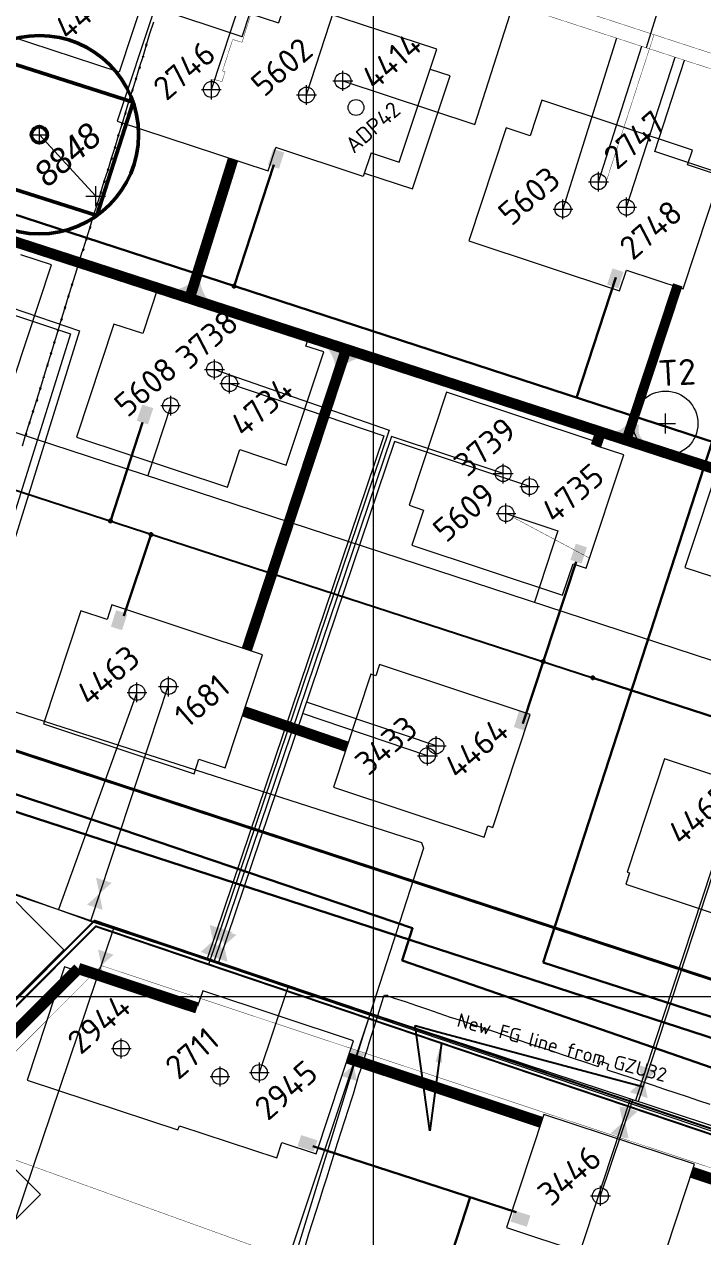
# Model space of a CAD drawing. Header units: millimetres. Extents: x 519 to 9564855, y -810 to 5021775.
# Drawn here: x 9539819 to 9540161, y 4996879 to 4997490 of the extents above; entities that cross this region are included whole.
import ezdxf

# ---------------------------------------------------------------- set-up
doc = ezdxf.new("R2010")
doc.units = ezdxf.units.MM
doc.header["$LTSCALE"] = 2
doc.header["$MEASUREMENT"] = 0
doc.header["$PDMODE"] = 2
doc.header["$PDSIZE"] = 5
doc.linetypes.add('1', pattern=[0])
doc.linetypes.add('ACAD_ISO02W100', pattern=[15, 12, -3])
for name, color, linetype, lineweight in [('200 скв. на 2010 год', 61, 'Continuous', 0), ('PPLINE_GAS', 4, 'GAS_LINE', 30), ('SteamInjInfrastructure', 25, 'Continuous', 100), ('WELLS(drilled after 2000y)', 6, 'Continuous', 40), ('Скв на 2025 допы от ХеКай', 204, 'Continuous', 0), ('Скважины на 2026', 222, 'Continuous', 50), ('Электро', 1, 'Continuous', 30), ('Электроснаб', 1, 'Continuous', 18), ('Электроснабжене', 1, 'Continuous', 18)]:
    doc.layers.add(name, color=color, linetype=linetype, lineweight=lineweight)
for name, color, linetype in [('Existing roads', 41, 'Continuous'), ('FIBERGLASS', 212, 'Continuous'), ('Gaz', 4, 'Continuous'), ('GRID_PULKOVO', 7, 'Continuous'), ('new 100 wells', 131, 'Continuous'), ('OilColl&Flowlines', 3, 'Continuous'), ('Stage 12 wells.Text&Frame', 52, 'Continuous'), ('vodovod', 5, 'Continuous'), ('Wels of 13phase', 200, 'Continuous'), ('Скважины 2017г', 221, 'Continuous'), ('Скважины на 2013 год.', 21, '1'), ('Скважины на 2016 год.', 40, 'Continuous'), ('Скважины на 2020 год', 140, 'Continuous'), ('Скважины на 2021 год', 7, 'Continuous')]:
    doc.layers.add(name, color=color, linetype=linetype)
doc.styles.add('92051501$0$STANDARD', font='simplex.shx')
doc.styles.add('Elect', font='isocpeur.ttf')
doc.styles.add('GeoApp', font='', dxfattribs={"height": 1})
doc.styles.add('Line_GUGK', font='')
doc.styles.get("Standard").update_dxf_attribs({"font": 'isocpeur.ttf', "width": 0.5})
doc.styles.get('GeoApp').set_extended_font_data('D431', italic=True)
doc.styles.get('Line_GUGK').set_extended_font_data('Bm431', italic=True)
doc.linetypes.add('CAB', pattern='A,0.7,-0.43403,["K",Standard,S=0.9,R=0,X=-0.4,Y=-0.3],-0.8', length=1.93403)
doc.linetypes.add('g5_121_g', pattern='A,4,-0.4,["Г",GeoApp,S=1,R=0,X=0,Y=-0.5],-1.2,12', length=17.6)
doc.linetypes.add('GAS_LINE', pattern='A,0.5,-0.2,["G",92051501$0$STANDARD,S=0.1,R=0,X=-0.1,Y=-0.05],-0.05', length=0.75)
doc.linetypes.add('WTR_LINE', pattern='A,0.5,-0.2,["W",92051501$0$STANDARD,S=0.1,R=0,X=-0.1,Y=-0.05],-0.05', length=0.75)
doc.dimstyles.new('ISO-25', dxfattribs={"dimtxt": 15, "dimasz": 10, "dimexe": 5, "dimexo": 5, "dimgap": 5, "dimtad": 1, "dimtxsty": 'Standard', "dimblk": 'OBLIQUE', "dimcen": 50, "dimadec": 0, "dimazin": 0, "dimtfac": 1, "dimtmove": 0, "dimatfit": 3, "dimfxl": 0, "dimarcsym": 0})

# ---------------------------------------------------------------- blocks, each defined once
blk = doc.blocks.new('_Oblique')
at = {"color": 0, "linetype": 'ByBlock', "lineweight": -2}
blk.add_line((-0.5, -0.5), (0.5, 0.5), dxfattribs=at)

msp = doc.modelspace()

# ---------------------------------------------------------------- hatches: boundary and pattern name
at = {"layer": 'Existing roads', "lineweight": 0}
h = msp.add_hatch(color=256, dxfattribs=at)
h.paths.add_polyline_path([(9539906.03868, 4997360.71136), (9539907.62592, 4997360.1146, 0.155118741), (9539912.15857, 4997350.57759), (9539903.60298, 4997353.33073)])
h.paths.add_polyline_path([(9539904.51298, 4997361.28499), (9539906.03868, 4997360.71136), (9539903.60298, 4997353.33073), (9539894.80704, 4997356.16121, 0.161550784)])
h = msp.add_hatch(color=256, dxfattribs=at)
h.paths.add_polyline_path([(9539977.19853, 4997317.20801), (9539975.61129, 4997317.80478, 0.155118741), (9539971.07863, 4997327.34179), (9539979.63423, 4997324.58864)])
h.paths.add_polyline_path([(9539978.72423, 4997316.63439), (9539977.19853, 4997317.20801), (9539979.63423, 4997324.58864), (9539988.43017, 4997321.75816, 0.161550784)])
msp.add_hatch(color=256, dxfattribs=at).paths.add_polyline_path([(9540133.65619, 4997278.73182, -0.406846034), (9540128.83469, 4997288.02786), (9540123.13389, 4997289.91415, -0.406846034), (9540113.71923, 4997285.3286)])
at = {"layer": 'Электро'}
for points in [[(9539941.67998, 4997419.00012), (9539947.29221, 4997417.14314), (9539949.99944, 4997425.325), (9539944.38721, 4997427.18198)], [(9540112.66613, 4997358.74728), (9540118.27836, 4997356.8903), (9540120.98559, 4997365.07216), (9540115.37336, 4997366.92914)], [(9539875.63531, 4997290.15452), (9539881.24754, 4997288.29754), (9539883.95477, 4997296.4794), (9539878.34254, 4997298.33638)], [(9540094.19239, 4997220.06284), (9540099.80463, 4997218.20585), (9540102.51186, 4997226.38771), (9540096.89962, 4997228.2447)], [(9539862.54714, 4997186.48185), (9539868.15937, 4997184.62486), (9539870.8666, 4997192.80672), (9539865.25437, 4997194.6637)], [(9540065.63775, 4997135.86022), (9540071.24998, 4997134.00324), (9540073.95721, 4997142.1851), (9540068.34498, 4997144.04208)], [(9539958.45444, 4996930.23404), (9539956.65868, 4996924.60192), (9539964.86953, 4996921.98394), (9539966.6653, 4996927.61607)], [(9540065.78846, 4996892.29989), (9540063.9927, 4996886.66776), (9540072.20355, 4996884.04979), (9540073.99932, 4996889.68191)]]:
    msp.add_hatch(color=256, dxfattribs=at).paths.add_polyline_path(points)
at = {"layer": 'Электроснаб', "lineweight": 0}
for points in [[(9539941.67998, 4997419.00012), (9539947.29221, 4997417.14314), (9539949.99944, 4997425.325), (9539944.38721, 4997427.18198)], [(9540112.66613, 4997358.74728), (9540118.27836, 4997356.8903), (9540120.98559, 4997365.07216), (9540115.37336, 4997366.92914)], [(9539875.63531, 4997290.15452), (9539881.24754, 4997288.29754), (9539883.95477, 4997296.4794), (9539878.34254, 4997298.33638)], [(9540094.19239, 4997220.06284), (9540099.80463, 4997218.20585), (9540102.51186, 4997226.38771), (9540096.89962, 4997228.2447)], [(9539862.54714, 4997186.48185), (9539868.15937, 4997184.62486), (9539870.8666, 4997192.80672), (9539865.25437, 4997194.6637)], [(9540065.63775, 4997135.86022), (9540071.24998, 4997134.00324), (9540073.95721, 4997142.1851), (9540068.34498, 4997144.04208)], [(9539958.45444, 4996930.23404), (9539956.65868, 4996924.60192), (9539964.86953, 4996921.98394), (9539966.6653, 4996927.61607)], [(9540065.78846, 4996892.29989), (9540063.9927, 4996886.66776), (9540072.20355, 4996884.04979), (9540073.99932, 4996889.68191)]]:
    msp.add_hatch(color=1, dxfattribs=at).paths.add_polyline_path(points)
at = {"layer": 'Электроснабжене', "lineweight": 0}
for points in [[(9539941.67998, 4997419.00012), (9539947.29221, 4997417.14314), (9539949.99944, 4997425.325), (9539944.38721, 4997427.18198)], [(9540112.66613, 4997358.74728), (9540118.27836, 4997356.8903), (9540120.98559, 4997365.07216), (9540115.37336, 4997366.92914)], [(9539875.63531, 4997290.15452), (9539881.24754, 4997288.29754), (9539883.95477, 4997296.4794), (9539878.34254, 4997298.33638)], [(9540094.19239, 4997220.06284), (9540099.80463, 4997218.20585), (9540102.51186, 4997226.38771), (9540096.89962, 4997228.2447)], [(9539862.54714, 4997186.48185), (9539868.15937, 4997184.62486), (9539870.8666, 4997192.80672), (9539865.25437, 4997194.6637)], [(9540065.63775, 4997135.86022), (9540071.24998, 4997134.00324), (9540073.95721, 4997142.1851), (9540068.34498, 4997144.04208)], [(9539958.45444, 4996930.23404), (9539956.65868, 4996924.60192), (9539964.86953, 4996921.98394), (9539966.6653, 4996927.61607)], [(9540065.78846, 4996892.29989), (9540063.9927, 4996886.66776), (9540072.20355, 4996884.04979), (9540073.99932, 4996889.68191)]]:
    msp.add_hatch(color=1, dxfattribs=at).paths.add_polyline_path(points)

# ---------------------------------------------------------------- linework, layer by layer
at = {"lineweight": 0}
for p, q in [((9539878.691, 4997473.9105, -0.782), (9539878.925, 4997473.3875, -0.782)), ((9539828.622, 4997312.3615, -0.782), (9539828.856, 4997311.8385, -0.782)), ((9540001.511, 4997000.8645, -0.445), (9540001.745, 4997000.3415, -0.445))]:
    msp.add_line(p, q, dxfattribs=at)
for points, elevation in [([(9539880.86397, 4997479.83347), (9539880.36052, 4997480.02061), (9539880.06647, 4997479.1602), (9539880.56573, 4997478.97741), (9539880.86397, 4997479.83347)], -0.781), ([(9539877.42797, 4997468.53847), (9539876.92452, 4997468.72561), (9539876.63047, 4997467.8652), (9539877.12973, 4997467.68241), (9539877.42797, 4997468.53847)], -0.979), ([(9539878.691, 4997473.9105), (9539879.003, 4997473.7855), (9539878.925, 4997473.3875), (9539878.511, 4997473.5265), (9539878.691, 4997473.9105)], -0.782), ([(9539875.64097, 4997462.77247), (9539875.13752, 4997462.95961), (9539874.84347, 4997462.0992), (9539875.34273, 4997461.91641), (9539875.64097, 4997462.77247)], -0.979), ([(9539873.86097, 4997457.01147), (9539873.35752, 4997457.19861), (9539873.06347, 4997456.3382), (9539873.56273, 4997456.15541), (9539873.86097, 4997457.01147)], -0.979), ([(9539872.07397, 4997451.30147), (9539871.57052, 4997451.48861), (9539871.27647, 4997450.6282), (9539871.77573, 4997450.44541), (9539872.07397, 4997451.30147)], -0.979), ([(9539870.33697, 4997445.55147), (9539869.83352, 4997445.73861), (9539869.53947, 4997444.8782), (9539870.03873, 4997444.69541), (9539870.33697, 4997445.55147)], -0.979), ([(9539868.60897, 4997439.96047), (9539868.10552, 4997440.14761), (9539867.81147, 4997439.2872), (9539868.31073, 4997439.10441), (9539868.60897, 4997439.96047)], -0.979), ([(9539866.71597, 4997434.17847), (9539866.21252, 4997434.36561), (9539865.91847, 4997433.5052), (9539866.41773, 4997433.32241), (9539866.71597, 4997434.17847)], -0.979), ([(9539865.07297, 4997428.23347), (9539864.56952, 4997428.42061), (9539864.27547, 4997427.5602), (9539864.77473, 4997427.37741), (9539865.07297, 4997428.23347)], -0.979), ([(9539863.33397, 4997422.68247), (9539862.83052, 4997422.86961), (9539862.53647, 4997422.0092), (9539863.03573, 4997421.82641), (9539863.33397, 4997422.68247)], -0.979), ([(9539861.50697, 4997416.92447), (9539861.00352, 4997417.11161), (9539860.70947, 4997416.2512), (9539861.20873, 4997416.06841), (9539861.50697, 4997416.92447)], -0.979), ([(9539859.60197, 4997411.11447), (9539859.09852, 4997411.30161), (9539858.80447, 4997410.4412), (9539859.30373, 4997410.25841), (9539859.60197, 4997411.11447)], -0.979), ([(9539857.89497, 4997405.45447), (9539857.39152, 4997405.64161), (9539857.09747, 4997404.7812), (9539857.59673, 4997404.59841), (9539857.89497, 4997405.45447)], -0.979), ([(9539856.16497, 4997399.72247), (9539855.66152, 4997399.90961), (9539855.36747, 4997399.0492), (9539855.86673, 4997398.86641), (9539856.16497, 4997399.72247)], -0.979), ([(9539854.25197, 4997393.95047), (9539853.74852, 4997394.13761), (9539853.45447, 4997393.2772), (9539853.95373, 4997393.09441), (9539854.25197, 4997393.95047)], -0.979), ([(9539852.53597, 4997387.94247), (9539852.03252, 4997388.12961), (9539851.73847, 4997387.2692), (9539852.23773, 4997387.08641), (9539852.53597, 4997387.94247)], -0.979), ([(9539849.02397, 4997376.78147), (9539848.52052, 4997376.96861), (9539848.22647, 4997376.1082), (9539848.72573, 4997375.92541), (9539849.02397, 4997376.78147)], -1.187), ([(9539850.74897, 4997382.19247), (9539850.24552, 4997382.37961), (9539849.95147, 4997381.5192), (9539850.45073, 4997381.33641), (9539850.74897, 4997382.19247)], -0.963), ([(9539843.39897, 4997358.91247), (9539842.89552, 4997359.09961), (9539842.60147, 4997358.2392), (9539843.10073, 4997358.05641), (9539843.39897, 4997358.91247)], -0.979), ([(9539841.60697, 4997353.21347), (9539841.10352, 4997353.40061), (9539840.80947, 4997352.5402), (9539841.30873, 4997352.35741), (9539841.60697, 4997353.21347)], -0.979), ([(9539839.88997, 4997347.46047), (9539839.38652, 4997347.64761), (9539839.09247, 4997346.7872), (9539839.59173, 4997346.60441), (9539839.88997, 4997347.46047)], -0.979), ([(9539838.12797, 4997341.69447), (9539837.62452, 4997341.88161), (9539837.33047, 4997341.0212), (9539837.82973, 4997340.83841), (9539838.12797, 4997341.69447)], -0.979), ([(9539836.32197, 4997335.95047), (9539835.81852, 4997336.13761), (9539835.52447, 4997335.2772), (9539836.02373, 4997335.09441), (9539836.32197, 4997335.95047)], -0.979), ([(9539834.49197, 4997329.96047), (9539833.98852, 4997330.14761), (9539833.69447, 4997329.2872), (9539834.19373, 4997329.10441), (9539834.49197, 4997329.96047)], -0.979), ([(9539832.78597, 4997324.36247), (9539832.28252, 4997324.54961), (9539831.98847, 4997323.6892), (9539832.48773, 4997323.50641), (9539832.78597, 4997324.36247)], -0.979), ([(9539831.02297, 4997318.56947), (9539830.51952, 4997318.75661), (9539830.22547, 4997317.8962), (9539830.72473, 4997317.71341), (9539831.02297, 4997318.56947)], -0.979), ([(9539828.622, 4997312.3615), (9539828.934, 4997312.2365), (9539828.856, 4997311.8385), (9539828.442, 4997311.9775), (9539828.622, 4997312.3615)], -0.782), ([(9539827.41597, 4997306.82547), (9539826.91252, 4997307.01261), (9539826.61847, 4997306.1522), (9539827.11773, 4997305.96941), (9539827.41597, 4997306.82547)], -0.979), ([(9539825.66997, 4997300.92047), (9539825.16652, 4997301.10761), (9539824.87247, 4997300.2472), (9539825.37173, 4997300.06441), (9539825.66997, 4997300.92047)], -0.979), ([(9539823.76897, 4997295.18347), (9539823.26552, 4997295.37061), (9539822.97147, 4997294.5102), (9539823.47073, 4997294.32741), (9539823.76897, 4997295.18347)], -0.979), ([(9539821.95597, 4997289.44047), (9539821.45252, 4997289.62761), (9539821.15847, 4997288.7672), (9539821.65773, 4997288.58441), (9539821.95597, 4997289.44047)], -0.979), ([(9539820.17097, 4997283.63947), (9539819.66752, 4997283.82661), (9539819.37347, 4997282.9662), (9539819.87273, 4997282.78341), (9539820.17097, 4997283.63947)], -0.979), ([(9540001.511, 4997000.8645), (9540001.823, 4997000.7395), (9540001.745, 4997000.3415), (9540001.331, 4997000.4805), (9540001.511, 4997000.8645)], -0.445)]:
    msp.add_lwpolyline(points, dxfattribs=dict(at, elevation=elevation))
at = {"layer": '200 скв. на 2010 год', "color": 0, "linetype": 'ByBlock', "lineweight": 0}
for points in [[(9540153.26218, 4997419.10042), (9540155.71798, 4997426.52241), (9540079.73745, 4997451.66299), (9540073.82569, 4997433.7963)], [(9539960.8505, 4997327.78958), (9539962.21798, 4997331.92241), (9539886.23745, 4997357.06299), (9539878.62885, 4997334.06805)], [(9540107.09191, 4997277.53029), (9540107.71798, 4997279.42241), (9540031.73745, 4997304.56299), (9540012.88202, 4997247.57759), (9540020.13831, 4997245.17662)], [(9539996.04194, 4997161.6343), (9539993.53745, 4997162.46299), (9539974.68202, 4997105.47759), (9540050.66255, 4997080.33701), (9540052.55806, 4997086.0657)], [(9540123.9703, 4997062.38441), (9540122.08202, 4997056.67759), (9540198.06255, 4997031.53701), (9540216.91798, 4997088.52241), (9540215.7297, 4997088.91559)], [(9539948.71285, 4996926.44462), (9539965.96255, 4996920.73701), (9539984.81798, 4996977.72241), (9539908.83745, 4997002.86299), (9539906.28715, 4996995.15538)]]:
    msp.add_lwpolyline(points, dxfattribs=at)
for points in [[(9539796.38728, 4997066.11523), (9539739.78094, 4997009.53952), (9539782.21272, 4996967.08477), (9539838.81906, 4997023.66048)], [(9539770.57564, 4996843.6758), (9539827.11005, 4996900.32338), (9539784.62437, 4996942.7242), (9539728.08995, 4996886.07662)], [(9540061.88202, 4996883.67759), (9540137.86255, 4996858.53701), (9540156.71798, 4996915.52241), (9540080.73745, 4996940.66299)]]:
    msp.add_lwpolyline(points, close=True, dxfattribs=at)
for centre in [(9540108.3, 4997410.6), (9539914.8, 4997316), (9540060.3, 4997263.5), (9540022.1, 4997121.4), (9539937.4, 4996961.8), (9540109.3, 4996899.6)]:
    msp.add_circle(centre, 4, dxfattribs=at)
for p in [(9540108.3, 4997410.6), (9539914.8, 4997316), (9540060.3, 4997263.5), (9540022.1, 4997121.4), (9539937.4, 4996961.8), (9540109.3, 4996899.6)]:
    msp.add_point(p, dxfattribs=at)
at = {"layer": 'Existing roads', "color": 3, "linetype": 'ByBlock', "lineweight": 0, "ltscale": 80}
for p, q in [((9540026.5, 4997126.3), (9539961.15176, 4997148.38669)), ((9540170.2, 4997078.7), (9540127.05316, 4996947.62109, 0))]:
    msp.add_line(p, q, dxfattribs=at)
at = {"layer": 'Existing roads', "lineweight": 0, "flags": 128}
for points, const_width in [([(9539413.44422, 4997510.46538), (9540168.15974, 4997265.47256)], 5.4), ([(9539901.68489, 4997350.11458), (9539924.12511, 4997421.87292)], 5.4), ([(9540107.06436, 4997277.53941), (9540109.38325, 4997284.55236)], 5.4), ([(9539981.45834, 4997125.95716), (9539929.59026, 4997143.72971)], 5.4), ([(9539846.1952, 4997014.16799), (9539301.24841, 4996469.49043)], 5.7), ([(9539906.00556, 4996994.30437), (9539846.1952, 4997014.16799)], 5.7), ([(9540079.42905, 4996936.70868), (9539981.95827, 4996969.07971)], 5.7), ([(9540220.49741, 4996889.85846), (9540155.38175, 4996911.48402)], 5.7)]:
    msp.add_lwpolyline(points, dxfattribs=dict(at, const_width=const_width))
for points, const_width, elevation in [([(9540122.36883, 4997280.33703), (9540148.27016, 4997358.61673)], 5, 0), ([(9539931.00858, 4997174.67331), (9539981.14199, 4997326.18154)], 5.4, 0.00005)]:
    msp.add_lwpolyline(points, dxfattribs=dict(at, const_width=const_width, elevation=elevation))
at = {"layer": 'FIBERGLASS', "lineweight": 0, "const_width": 1}
for points in [[(9535085.72343, 4997637.29764), (9537983.34114, 4996705.15232), (9538036.41897, 4996871.78691), (9539300.70304, 4996479.46424), (9539854.97263, 4997035.43373), (9541157.78752, 4996595.10264)], [(9537068.05, 4997002.22187), (9537981.72, 4996708.3), (9538034.79, 4996874.91), (9539300, 4996482.3), (9539854.3, 4997038.3), (9541302.5903, 4996549.89746), (9542161.1, 4996901.3), (9542450.6, 4996805.7), (9542706.4, 4996882.9), (9542843.8, 4997304.1), (9543427.4, 4997108.5), (9543551.3, 4997487.2), (9544168.068, 4997275.346), (9544226.79603, 4997449.75375)]]:
    msp.add_lwpolyline(points, dxfattribs=at)
at = {"layer": 'Gaz', "linetype": 'GAS_LINE', "lineweight": 0, "ltscale": 5, "elevation": -0.782}
msp.add_lwpolyline([(9539818.035, 4997277.446), (9539819.779, 4997283.342), (9539821.564, 4997289.143), (9539823.377, 4997294.886), (9539825.278, 4997300.623), (9539827.024, 4997306.528), (9539828.739, 4997312.1), (9539830.631, 4997318.272), (9539832.394, 4997324.065), (9539834.1, 4997329.663), (9539835.93, 4997335.653), (9539837.736, 4997341.397), (9539839.498, 4997347.163), (9539841.215, 4997352.916), (9539843.007, 4997358.615), (9539845.379, 4997366.27), (9539847.981, 4997374.79), (9539848.59757, 4997376.484), (9539850.357, 4997381.895), (9539852.144, 4997387.645), (9539853.86, 4997393.653), (9539855.773, 4997399.425), (9539857.503, 4997405.157), (9539859.21, 4997410.817), (9539861.115, 4997416.627), (9539862.942, 4997422.385), (9539864.681, 4997427.936), (9539866.324, 4997433.881), (9539868.217, 4997439.663), (9539869.945, 4997445.254), (9539871.682, 4997451.004), (9539873.469, 4997456.714), (9539875.249, 4997462.475), (9539877.036, 4997468.241), (9539878.808, 4997473.649), (9539880.472, 4997479.536), (9539882.16, 4997485.32), (9539884.21, 4997491.164)], dxfattribs=at)
at = {"layer": 'Gaz', "linetype": 'GAS_LINE', "lineweight": 0, "ltscale": 20, "elevation": -0.923}
msp.add_lwpolyline([(9539960.586, 4996874.658), (9539962.397, 4996880.474), (9539964.207, 4996886.216), (9539965.975, 4996891.913), (9539967.838, 4996897.542), (9539969.543, 4996903.183), (9539971.383, 4996908.771), (9539973.228, 4996914.78), (9539975.161, 4996920.559), (9539976.79, 4996926.193), (9539978.663, 4996931.944), (9539980.454, 4996937.625), (9539982.314, 4996943.34), (9539984.147, 4996949.058), (9539984.82, 4996951.067), (9539987.58, 4996960.579), (9539988.157, 4996962.312), (9539990.063, 4996968.091), (9539991.916, 4996973.71), (9539992.822, 4996976.698), (9539996.362, 4996988.275), (9539999.889, 4996999.761), (9540000.507, 4997000.989), (9540001.628, 4997000.603), (9540005.299, 4996999.3), (9540010.894, 4996997.479), (9540016.595, 4996995.596), (9540022.203, 4996993.633), (9540027.898, 4996991.71), (9540033.549, 4996989.715), (9540039.284, 4996987.934), (9540044.953, 4996985.981), (9540050.605, 4996984.071), (9540056.297, 4996982.188), (9540061.997, 4996980.226), (9540067.781, 4996978.309), (9540073.293, 4996976.438), (9540079.08, 4996974.56), (9540084.781, 4996972.616), (9540090.541, 4996970.697), (9540096.139, 4996968.751), (9540101.717, 4996966.943), (9540107.587, 4996964.917), (9540108.231, 4996964.729), (9540109.272, 4996967.476), (9540111.295, 4996966.752), (9540113.377, 4996965.991), (9540112.543, 4996963.324), (9540113.224, 4996962.987), (9540118.937, 4996961.066), (9540124.561, 4996959.202), (9540130.31, 4996957.265), (9540135.946, 4996955.33), (9540141.604, 4996953.457), (9540147.248, 4996951.569), (9540152.969, 4996949.604), (9540158.669, 4996947.659), (9540164.464, 4996945.767)], dxfattribs=at)
at = {"layer": 'GRID_PULKOVO', "lineweight": 0}
for p, q in [((9539994.68753, 5010003.949), (9539994.68753, 4992000)), ((9533000, 4997000), (9548000, 4997000))]:
    msp.add_line(p, q, dxfattribs=at)
at = {"layer": 'new 100 wells', "color": 0, "linetype": 'ByBlock', "lineweight": 0}
msp.add_lwpolyline([(9539928.7359, 4997483.57161), (9539884.63745, 4997498.16299), (9539865.78202, 4997441.1776), (9539941.76254, 4997416.03702), (9539945.6641, 4997427.82839)], dxfattribs=at)
msp.add_circle((9539913.2, 4997457.1), 4, dxfattribs=at)
at = {"layer": 'new 100 wells', "color": 0, "linetype": 'ByBlock', "lineweight": 0, "ltscale": 80}
msp.add_point((9539913.2, 4997457.1), dxfattribs=at)
at = {"layer": 'OilColl&Flowlines', "linetype": 'ByBlock', "lineweight": 0}
for p, q in [((9539913.2, 4997457.1), (9539997.57982, 4997712.61939)), ((9540122.4, 4997397.7), (9540147.03752, 4997473.31062)), ((9540122.4, 4997397.7), (9540147.03752, 4997473.31062)), ((9540136.66754, 4997425.74066), (9540151.75238, 4997471.77551)), ((9540136.66754, 4997425.74066), (9540151.75238, 4997471.77551)), ((9540246.55307, 4997389.42266), (9540136.66754, 4997425.74066)), ((9540246.55307, 4997389.42266), (9540136.66754, 4997425.74066)), ((9539891.3, 4997156.2), (9539852.22318, 4997038.08603, 0)), ((9539743.71055, 4997075.13205), (9540361.45025, 4996865.87203))]:
    msp.add_line(p, q, dxfattribs=at)
at = {"layer": 'OilColl&Flowlines', "color": 3, "linetype": 'ByBlock', "lineweight": 0, "ltscale": 5}
for p, q in [((9540045.95654, 4997439.41073), (9540120.70913, 4997673.22578)), ((9540117.33953, 4997482.97997), (9540090.4, 4997396.7)), ((9539979.5, 4997461.4), (9540045.95654, 4997439.41073)), ((9539557.97848, 4997368.27283), (9540702.20425, 4996993.86235, 0)), ((9539770.9, 4997361.2), (9539846.83316, 4997335.53668)), ((9539785.2, 4997352.8), (9539842.16275, 4997333.95206)), ((9539842.16275, 4997333.95206), (9539760.0318, 4997071.40599, 0)), ((9539846.83316, 4997335.53668), (9539763.94037, 4997069.99335, 0)), ((9539914.8, 4997316), (9540002.80968, 4997285.48945)), ((9539922.4, 4997308.9), (9540000.07222, 4997282.61262)), ((9540002.80968, 4997285.48945), (9539911.80284, 4997016.22601)), ((9540000.07222, 4997282.61262), (9539911.01915, 4997019.12982)), ((9540003.95287, 4997282.18254, 0.00001), (9539914.5212, 4997017.57958, 0.00001)), ((9540005.51439, 4997279.64314), (9539916.80412, 4997017.17459)), ((9540060.3, 4997263.5), (9540003.95287, 4997282.18254, 0.00001)), ((9540073.64733, 4997257.10553), (9540005.56171, 4997279.74867)), ((9539431.55762, 4997190.12368), (9539852.22318, 4997038.08603, 0)), ((9539814.53787, 4996887.72604), (9539864.2885, 4997034.92405)), ((9539937.4, 4996961.8), (9539952.08544, 4997005.25005)), ((9540072.2, 4996789.8), (9540124.43334, 4996948.48345, 0.00003)), ((9540109.3, 4996899.6), (9540125.67216, 4996948.07568, 0.00003))]:
    msp.add_line(p, q, dxfattribs=at)
at = {"layer": 'OilColl&Flowlines', "linetype": 'ByBlock', "lineweight": 0, "ltscale": 200}
msp.add_line((9540108.3, 4997410.6), (9540130.11104, 4997478.8217), dxfattribs=at)
at = {"layer": 'OilColl&Flowlines', "lineweight": 0, "ltscale": 50}
msp.add_line((9539875.7, 4997153.3), (9539836.15773, 4997043.89243, 0), dxfattribs=at)
at = {"layer": 'OilColl&Flowlines', "lineweight": 0, "ltscale": 40}
for p, q in [((9540022.1, 4997121.4), (9539959.21433, 4997142.65438)), ((9540169.5, 4997072.6), (9540128.23322, 4996947.23266, 0.00003))]:
    msp.add_line(p, q, dxfattribs=at)
at = {"layer": 'OilColl&Flowlines', "linetype": 'ByBlock', "lineweight": 0, "ltscale": 80}
msp.add_line((9539852.22318, 4997038.08603, 0), (9540372.34498, 4996866.87914, 0.00006), dxfattribs=at)
at = {"layer": 'OilColl&Flowlines', "lineweight": 0}
msp.add_line((9539939.4, 4996829.8), (9539993.46815, 4996991.59286), dxfattribs=at)
at = {"layer": 'OilColl&Flowlines', "color": 3, "linetype": 'ByBlock', "lineweight": 0, "ltscale": 80, "const_width": 0.2}
for points in [[(9539539.87646, 4997670.99581), (9541231.90634, 4997120.08886)], [(9539197.89382, 4997187.33847), (9539310.07041, 4997150.20079), (9539391.63452, 4997070.12939), (9540260.79153, 4996756.74505), (9540260.79153, 4996756.74505)]]:
    msp.add_lwpolyline(points, dxfattribs=at)
at = {"layer": 'OilColl&Flowlines', "linetype": 'ByBlock', "lineweight": 0}
for points in [[(9539862.9472, 4997057.32481, 0), (9539856.76717, 4997051.82024, 0), (9539855.09009, 4997059.92458, 0)], [(9539858.44426, 4997043.7159, 0), (9539850.58715, 4997046.31568, 0), (9539856.76717, 4997051.82024, 0)], [(9539920.20285, 4997033.52143), (9539914.02283, 4997028.01687), (9539912.34575, 4997036.12121)], [(9539921.74254, 4997032.85438), (9539915.56251, 4997027.34981), (9539913.88543, 4997035.45415)], [(9539923.87017, 4997032.46017, 0.00001), (9539917.69015, 4997026.95561, 0.00001), (9539916.01307, 4997035.05995, 0.00001)], [(9539925.85306, 4997031.16749), (9539919.67304, 4997025.66292), (9539917.99596, 4997033.76726)], [(9539863.95278, 4997021.15037), (9539857.77275, 4997015.6458), (9539856.09567, 4997023.75014)], [(9539915.69991, 4997019.91253), (9539907.84281, 4997022.5123), (9539914.02283, 4997028.01687)], [(9539917.2396, 4997019.24547), (9539909.38249, 4997021.84525), (9539915.56251, 4997027.34981)], [(9539919.36723, 4997018.85127, 0.00001), (9539911.51013, 4997021.45104, 0.00001), (9539917.69015, 4997026.95561, 0.00001)], [(9539921.35012, 4997017.55858), (9539913.49302, 4997020.15836), (9539919.67304, 4997025.66292)], [(9539859.44984, 4997007.54146), (9539851.59273, 4997010.14123), (9539857.77275, 4997015.6458)], [(9540136.48761, 4996962.90703, -0.92303), (9540130.30758, 4996957.40246, -0.92303), (9540128.6305, 4996965.5068, -0.92303)], [(9540137.57929, 4996962.54769, -0.92301), (9540131.39926, 4996957.04312, -0.92301), (9540129.72218, 4996965.14746, -0.92301)], [(9540131.98467, 4996949.29812, -0.92303), (9540124.12756, 4996951.8979, -0.92303), (9540130.30758, 4996957.40246, -0.92303)], [(9540133.07635, 4996948.93878, -0.92301), (9540125.21924, 4996951.53855, -0.92301), (9540131.39926, 4996957.04312, -0.92301)], [(9540126.70252, 4996942.10698, 0.00003), (9540120.5225, 4996936.60241, 0.00003), (9540118.84542, 4996944.70675, 0.00003)], [(9540127.99854, 4996942.14332), (9540121.81852, 4996936.63875), (9540120.14144, 4996944.74309)], [(9540122.19958, 4996928.49807, 0.00003), (9540114.34247, 4996931.09785, 0.00003), (9540120.5225, 4996936.60241, 0.00003)], [(9540123.4956, 4996928.53441), (9540115.6385, 4996931.13419), (9540121.81852, 4996936.63875)]]:
    msp.add_solid(points, dxfattribs=at)
at = {"layer": 'OilColl&Flowlines', "lineweight": 0}
for points in [[(9539991.04022, 4996971.08175), (9539984.8602, 4996965.57718), (9539983.18311, 4996973.68152)], [(9539986.53728, 4996957.47284), (9539978.68017, 4996960.07261), (9539984.8602, 4996965.57718)]]:
    msp.add_solid(points, dxfattribs=at)
at = {"layer": 'PPLINE_GAS', "linetype": 'g5_121_g'}
msp.add_lwpolyline([(9534778.5479, 4998536.78098), (9534874.18051, 4998503.20616), (9535072.84513, 4998402.39372), (9535451.90206, 4998298.75678), (9537303.35592, 4997704.5983), (9537377.97521, 4997927.57471), (9538200.14956, 4997654.43587), (9538214.55082, 4997649.50142), (9538234.24131, 4997643.04917), (9538590.1015, 4997520.55902), (9539125.3331, 4997334.13457), (9539210.91174, 4997304.42884), (9539345.38339, 4997257.75155), (9539456.46224, 4997220.86465), (9539620.38329, 4997166.42999), (9539867.53158, 4997084.35735), (9540014.59686, 4997034.46686), (9540009.45675, 4997018.26256), (9541300.177, 4996571.493), (9541398.857, 4996623.815), (9541532.03867, 4997015.00349), (9541563.89422, 4997108.93401), (9541575.96726, 4997105.29839)], dxfattribs=at)
at = {"layer": 'Stage 12 wells.Text&Frame', "color": 0, "linetype": 'ByBlock', "lineweight": 0}
for points in [[(9539797.91458, 4997512.93603), (9539809.53745, 4997548.06299), (9539885.51798, 4997522.92241), (9539866.66255, 4997465.73701), (9539799.10246, 4997488.01324)], [(9539993.69346, 4997425.11713), (9540007.83879, 4997420.43669), (9540026.91798, 4997477.32241), (9539950.93745, 4997502.46299), (9539947.01419, 4997490.60599)], [(9539738.87605, 4997340.18399), (9539737.78202, 4997336.87759), (9539813.76255, 4997311.73701), (9539832.61798, 4997368.72241), (9539817.22395, 4997373.81601)], [(9539927.50368, 4997275.59913), (9539950.96255, 4997267.83701), (9539969.81798, 4997324.82241), (9539960.8505, 4997327.78958)], [(9540052.55806, 4997086.0657), (9540055.06255, 4997085.23701), (9540073.91798, 4997142.22241), (9539997.93745, 4997167.36299), (9539996.04194, 4997161.6343)], [(9540215.7297, 4997088.91559), (9540217.61798, 4997094.62241), (9540141.63745, 4997119.76299), (9540122.78202, 4997062.77759), (9540123.9703, 4997062.38441)]]:
    msp.add_lwpolyline(points, dxfattribs=at)
for centre in [(9539979.5, 4997461.4), (9539922.4, 4997308.9), (9540026.5, 4997126.3)]:
    msp.add_circle(centre, 4, dxfattribs=at)
for p in [(9539979.5, 4997461.4), (9539922.4, 4997308.9), (9540026.5, 4997126.3)]:
    msp.add_point(p, dxfattribs=at)
at = {"layer": 'SteamInjInfrastructure', "linetype": 'ByBlock', "lineweight": 0, "ltscale": 50, "const_width": 0.2}
msp.add_lwpolyline([(9541863.62092, 4996775.81336), (9541303.01305, 4996544.91028), (9541291.432, 4996540.01743), (9539857.77275, 4997015.6458), (9539305.61544, 4996462.66765)], dxfattribs=at)
at = {"layer": 'vodovod', "linetype": 'WTR_LINE', "lineweight": 0, "ltscale": 20, "elevation": 0.197}
msp.add_lwpolyline([(9539769.579, 4997716.79), (9539773.668, 4997731.337), (9539521.375, 4997815.58), (9539357.466, 4997292.319), (9539358.476, 4997289.972), (9540019.055, 4997077.635), (9540020.063, 4997074.757), (9539989.584, 4996980.034), (9539950.709, 4996854.164), (9539963.098, 4996849.582), (9539963.098, 4996849.582)], dxfattribs=at)
at = {"layer": 'WELLS(drilled after 2000y)', "color": 6, "linetype": 'ByBlock', "lineweight": 0, "ltscale": 50, "const_width": 0.2, "elevation": -24.66909}
msp.add_lwpolyline([(9541565.48321, 4997096.91561), (9541525.49603, 4997108.79872), (9541502.75177, 4997039.54504), (9539622.71893, 4997652.00911)], dxfattribs=at)
at = {"layer": 'WELLS(drilled after 2000y)', "color": 6, "lineweight": 0, "const_width": 0.2}
msp.add_lwpolyline([(9539913.083, 4997458.952), (9539914.065, 4997462.319), (9539918.533, 4997461.013), (9539920.14, 4997465.914), (9539918.816, 4997466.411), (9539923.975, 4997482.274), (9539928.66, 4997480.854), (9539939.9636, 4997516.7317)], dxfattribs=at)
at = {"layer": 'WELLS(drilled after 2000y)', "color": 6, "linetype": 'ByBlock', "lineweight": 0, "ltscale": 50, "const_width": 0.2}
msp.add_lwpolyline([(9540111.49945, 4997408.49285), (9540136.3227, 4997484.69083)], dxfattribs=at)
at = {"layer": 'WELLS(drilled after 2000y)', "color": 0, "linetype": 'ByBlock', "lineweight": 0}
for points in [[(9540122.41851, 4997366.08172), (9540150.96254, 4997356.63702), (9540169.81798, 4997413.62241), (9540153.26218, 4997419.10042)], [(9539906.96681, 4997119.60325), (9539920.16254, 4997115.23702), (9539939.01798, 4997172.22241), (9539863.03745, 4997197.36299), (9539860.63319, 4997190.09676)]]:
    msp.add_lwpolyline(points, dxfattribs=at)
for centre in [(9540122.4, 4997397.7), (9539891.6, 4997156.3)]:
    msp.add_circle(centre, 4, dxfattribs=at)
msp.add_point((9540122.4, 4997397.7), dxfattribs=at)
at = {"layer": 'WELLS(drilled after 2000y)', "color": 0, "linetype": 'ByBlock', "lineweight": 0, "ltscale": 80}
msp.add_point((9539891.6, 4997156.3), dxfattribs=at)
at = {"layer": 'Wels of 13phase', "color": 0, "linetype": 'ByBlock', "lineweight": 0}
msp.add_lwpolyline([(9540095.49277, 4997218.14392), (9540102.16255, 4997215.93701), (9540121.01798, 4997272.92241), (9540107.09191, 4997277.53029)], dxfattribs=at)
at = {"layer": 'Wels of 13phase', "color": 0, "linetype": 'ByBlock', "lineweight": 0, "extrusion": (0, -0.047361, 0.998878)}
msp.add_circle((9540073.6, 4991649.31238, -236674.17737), 4, dxfattribs=at)
at = {"layer": 'Wels of 13phase', "color": 0, "linetype": 'ByBlock', "lineweight": 0}
msp.add_point((9540073.6, 4997257), dxfattribs=at)
at = {"layer": 'Скв на 2025 допы от ХеКай', "color": 244, "linetype": 'ACAD_ISO02W100', "lineweight": 0, "true_color": 0x991b1e, "const_width": 1.5, "elevation": 23.89046}
msp.add_lwpolyline([(9539371.99663, 4997269.22699), (9539639.56304, 4997181.37805), (9539953.29769, 4997078.30478), (9540678.73072, 4996840.1926), (9540701.13885, 4996795.87752), (9540805.94244, 4996761.46782), (9540850.25751, 4996783.87595), (9541778.96857, 4996478.95625), (9541933.60866, 4996924.71284), (9541959.59701, 4997000.01304), (9541984.406, 4997071.89607), (9542017.0262, 4997166.41176), (9542028.623, 4997200.01304), (9542056.87793, 4997285.92151), (9542079.72467, 4997355.5053), (9542077.25468, 4997367.30989), (9542097.18736, 4997428.05079), (9542106.17218, 4997436.09083), (9542151.59188, 4997574.39346), (9542047.08076, 4997608.70716), (9542065.79733, 4997665.7132), (9542054.72165, 4997718.62031), (9542078.12789, 4997789.91), (9542071.12629, 4997792.23624)], dxfattribs=at)
at = {"layer": 'Скважины 2017г', "color": 3, "linetype": 'ByBlock', "lineweight": 0, "ltscale": 50}
for p, q in [((9540061.7, 4997243.4), (9540087.87854, 4997234.73151)), ((9540087.87854, 4997234.73151), (9540076.02513, 4997198.75899, 0))]:
    msp.add_line(p, q, dxfattribs=at)
at = {"layer": 'Скважины 2017г', "color": 3, "linetype": 'ByBlock', "lineweight": 0, "ltscale": 40}
for points in [[(9539961.2, 4997454.3), (9539984.48312, 4997526.23661)], [(9539892.7, 4997297.8), (9539881.15684, 4997262.52327)]]:
    msp.add_lwpolyline(points, dxfattribs=at)
at = {"layer": 'Скважины 2017г', "color": 0, "linetype": 'ByBlock', "lineweight": 0}
for points in [[(9539928.7359, 4997483.57161), (9539932.63745, 4997495.36299), (9539947.01419, 4997490.60599)], [(9540073.82569, 4997433.7963), (9540061.83745, 4997437.76299), (9540042.98202, 4997380.77759), (9540118.96255, 4997355.63701), (9540122.41851, 4997366.08172)], [(9539993.69346, 4997425.11713), (9539989.76255, 4997413.23701), (9539945.6641, 4997427.82839)], [(9539878.62885, 4997334.06805), (9539864.13745, 4997338.86299), (9539845.28202, 4997281.87759), (9539921.26255, 4997256.73701), (9539927.50368, 4997275.59913)], [(9540020.13831, 4997245.17662), (9540014.28202, 4997227.47759), (9540090.26255, 4997202.33701), (9540095.49277, 4997218.14392)]]:
    msp.add_lwpolyline(points, dxfattribs=at)
at = {"layer": 'Скважины 2017г', "color": 1, "linetype": 'CAB', "lineweight": 0, "ltscale": 2, "const_width": 0.2}
msp.add_lwpolyline([(9540103.82324, 4997220.95599), (9540065.3141, 4997241.47434)], dxfattribs=at)
at = {"layer": 'Скважины 2017г', "color": 0, "linetype": 'ByBlock', "lineweight": 0}
for centre in [(9539961.2, 4997454.3), (9540090.4, 4997396.7), (9539892.7, 4997297.8), (9540061.7, 4997243.4)]:
    msp.add_circle(centre, 4, dxfattribs=at)
at = {"layer": 'Скважины 2017г', "color": 18, "linetype": 'ByBlock', "lineweight": 0, "ltscale": 40, "true_color": 0x000000}
msp.add_circle((9540142.1, 4997288.8), 16.31282, dxfattribs=at)
at = {"layer": 'Скважины 2017г', "color": 0, "linetype": 'ByBlock', "lineweight": 0}
for p in [(9539961.2, 4997454.3), (9540090.4, 4997396.7), (9539892.7, 4997297.8), (9540061.7, 4997243.4)]:
    msp.add_point(p, dxfattribs=at)
at = {"layer": 'Скважины 2017г', "color": 18, "linetype": 'ByBlock', "lineweight": 0, "ltscale": 40, "true_color": 0x000000}
msp.add_point((9540142.1, 4997288.8), dxfattribs=at)
at = {"layer": 'Скважины на 2013 год.', "color": 3, "linetype": 'ByBlock', "lineweight": 0, "ltscale": 5}
msp.add_line((9540151.6, 4997540.3), (9540132.37405, 4997478.08489), dxfattribs=at)
at = {"layer": 'Скважины на 2016 год.', "color": 254, "linetype": 'ByBlock', "lineweight": 0, "true_color": 0xfeeab9}
msp.add_lwpolyline([(9539990.3408, 4997414.98464), (9540014.66255, 4997406.93701), (9540033.51798, 4997463.92241), (9540023.57297, 4997467.21303)], dxfattribs=at)
msp.add_circle((9539986.1, 4997448), 4, dxfattribs=at)
at = {"layer": 'Скважины на 2020 год', "color": 0, "linetype": 'ByBlock', "lineweight": 0}
for points in [[(9540245.48887, 4997244.40776), (9540246.71798, 4997248.12241), (9540170.73745, 4997273.26299), (9540151.88202, 4997216.2776), (9540171.9364, 4997209.64196)], [(9539860.63319, 4997190.09676), (9539847.43745, 4997194.46299), (9539828.58202, 4997137.47759), (9539904.56255, 4997112.33701), (9539906.96681, 4997119.60325)], [(9539888.32829, 4996998.71972), (9539839.23745, 4997014.96299), (9539820.38202, 4996957.97759), (9539896.36255, 4996932.83701), (9539897.07171, 4996934.98028)], [(9539906.28715, 4996995.15538), (9539889.03745, 4997000.86299), (9539888.32829, 4996998.71972)], [(9539897.07171, 4996934.98028), (9539946.16255, 4996918.73701), (9539948.71285, 4996926.44462)]]:
    msp.add_lwpolyline(points, dxfattribs=at)
at = {"layer": 'Скважины на 2020 год', "color": 7, "lineweight": 0}
msp.add_lwpolyline([(9539860.63319, 4997190.09676), (9539847.43745, 4997194.46299), (9539828.58202, 4997137.47759), (9539904.56255, 4997112.33701), (9539906.96681, 4997119.60325)], dxfattribs=at)
at = {"layer": 'Скважины на 2020 год', "color": 0, "linetype": 'ByBlock', "lineweight": 0}
for centre in [(9539875.7, 4997153.3), (9539867.8, 4996973.9), (9539917.6, 4996959.8)]:
    msp.add_circle(centre, 4, dxfattribs=at)
msp.add_point((9539875.7, 4997153.3), dxfattribs=at)
at = {"layer": 'Скважины на 2021 год', "color": 0, "linetype": 'ByBlock', "lineweight": 0}
for p in [(9539867.8, 4996973.9), (9539917.6, 4996959.8)]:
    msp.add_point(p, dxfattribs=at)
at = {"layer": 'Скважины на 2026', "lineweight": 0}
msp.add_line((9539854.9, 4997403.3), (9539826.53, 4997434.27), dxfattribs=at)
at = {"layer": 'Скважины на 2026', "linetype": 'ByBlock', "ltscale": 50}
msp.add_lwpolyline([(9539779.30913, 4997417.83257), (9539855.53178, 4997393.54044), (9539873.75087, 4997450.70743), (9539797.52822, 4997474.99956)], close=True, dxfattribs=at)
msp.add_circle((9539826.53, 4997434.27), 50, dxfattribs=at)
at = {"layer": 'Скважины на 2026', "linetype": 'ByBlock'}
msp.add_circle((9539826.53, 4997434.27), 4, dxfattribs=at)
at = {"layer": 'Скважины на 2026', "linetype": 'ByBlock', "lineweight": 0}
for p in [(9539826.53, 4997434.27), (9539854.9, 4997403.3)]:
    msp.add_point(p, dxfattribs=at)
at = {"layer": 'Электро'}
for p, q in [((9539551.27997, 4997479.63209, 0), (9540599.69779, 4997138.1056, 0)), ((9539944.76907, 4997419.09594, 0), (9539924.65044, 4997358.0058, 0)), ((9540117.07573, 4997362.39409, 0), (9540097.33538, 4997302.24012, 0)), ((9539878.44155, 4997289.22761), (9539862.33655, 4997239.64889)), ((9540165.62922, 4997279.50525, 0), (9540080.42728, 4997017.28326, 94.72164)), ((9540070.18455, 4997137.63738), (9540096.99864, 4997219.13592)), ((9539490.17834, 4997198.55214), (9540752.09079, 4996788.53193)), ((9540105.45475, 4997160.655), (9540174.30919, 4997138.28283, 0)), ((9540080.42728, 4997017.28326, 94.72164), (9540755.18096, 4996798.0425, 94.72164)), ((9539964.29839, 4996924.69553), (9540066.7523, 4996891.40623)), ((9540043.61307, 4996898.92462), (9539988.97638, 4996730.77016))]:
    msp.add_line(p, q, dxfattribs=at)
at = {"layer": 'Электро', "color": 0, "lineweight": -2}
msp.add_line((9539569.70715, 4997334.72995), (9540105.45475, 4997160.655), dxfattribs=at)
at = {"layer": 'Электро', "ltscale": 0.5}
msp.add_line((9539869.16271, 4997191.94521, 0), (9539882.87287, 4997232.97623), dxfattribs=at)
at = {"layer": 'Электро'}
for centre, start, end in [((9539924.65044, 4997358.0058, 0), 341.99999995, 161.99999995), ((9539924.65044, 4997358.0058, 0), 161.99999995, 341.99999995), ((9539862.33817, 4997239.65388), 162.00000005, 342.00000005), ((9539862.33817, 4997239.65388), 342.00000005, 162.00000005), ((9539882.81761, 4997232.81085), 161.99999995, 341.99999995), ((9539882.81761, 4997232.81085), 341.99999995, 161.99999995), ((9540080.43259, 4997168.78519), 162.00000005, 342.00000005), ((9540080.43259, 4997168.78519), 342.00000005, 162.00000005), ((9540105.45475, 4997160.655), 162, 342), ((9540105.45475, 4997160.655), 342, 162)]:
    msp.add_arc(centre, 0.75, start, end, dxfattribs=at)
at = {"layer": 'Электроснаб', "color": 1, "linetype": 'ByBlock', "lineweight": 0}
for p, q in [((9539551.27997, 4997479.63209, 0), (9540599.69779, 4997138.1056, 0)), ((9540117.07573, 4997362.39409, 0), (9540097.33538, 4997302.24012, 0)), ((9540165.62922, 4997279.50525, 0), (9540080.42728, 4997017.28326, 94.72164)), ((9539490.17834, 4997198.55214), (9540752.09079, 4996788.53193)), ((9540080.42728, 4997017.28326, 94.72164), (9540755.18096, 4996798.0425, 94.72164))]:
    msp.add_line(p, q, dxfattribs=at)
at = {"layer": 'Электроснаб', "color": 1, "lineweight": 0}
for p, q in [((9539944.76907, 4997419.09594, 0), (9539924.65044, 4997358.0058, 0)), ((9539878.44155, 4997289.22761), (9539862.33655, 4997239.64889)), ((9540070.18455, 4997137.63738), (9540096.99864, 4997219.13592)), ((9539964.29839, 4996924.69553), (9540066.7523, 4996891.40623)), ((9540043.61307, 4996898.92462), (9539988.97638, 4996730.77016))]:
    msp.add_line(p, q, dxfattribs=at)
at = {"layer": 'Электроснаб', "color": 0, "linetype": 'ByBlock', "lineweight": -2}
msp.add_line((9539569.70715, 4997334.72995), (9540105.45475, 4997160.655), dxfattribs=at)
at = {"layer": 'Электроснаб', "color": 1, "lineweight": 0, "ltscale": 0.5}
msp.add_line((9539869.16271, 4997191.94521, 0), (9539882.87287, 4997232.97623), dxfattribs=at)
at = {"layer": 'Электроснаб', "color": 1, "lineweight": 0}
for centre, start, end in [((9539924.65044, 4997358.0058, 0), 341.99999995, 161.99999995), ((9539924.65044, 4997358.0058, 0), 161.99999995, 341.99999995), ((9539862.33817, 4997239.65388), 162.00000005, 342.00000005), ((9539862.33817, 4997239.65388), 342.00000005, 162.00000005), ((9539882.81761, 4997232.81085), 161.99999995, 341.99999995), ((9539882.81761, 4997232.81085), 341.99999995, 161.99999995), ((9540080.43259, 4997168.78519), 162.00000005, 342.00000005), ((9540080.43259, 4997168.78519), 342.00000005, 162.00000005), ((9540105.45475, 4997160.655), 162, 342), ((9540105.45475, 4997160.655), 342, 162)]:
    msp.add_arc(centre, 0.75, start, end, dxfattribs=at)
at = {"layer": 'Электроснабжене', "color": 1, "linetype": 'ByBlock', "lineweight": 0}
for p, q in [((9539551.27997, 4997479.63209, 0), (9540599.69779, 4997138.1056, 0)), ((9540117.07573, 4997362.39409, 0), (9540097.33538, 4997302.24012, 0)), ((9540165.62922, 4997279.50525, 0), (9540080.42728, 4997017.28326, 94.72164)), ((9539490.17834, 4997198.55214), (9540752.09079, 4996788.53193)), ((9540080.42728, 4997017.28326, 94.72164), (9540755.18096, 4996798.0425, 94.72164))]:
    msp.add_line(p, q, dxfattribs=at)
at = {"layer": 'Электроснабжене', "color": 1, "lineweight": 0}
for p, q in [((9539944.76907, 4997419.09594, 0), (9539924.65044, 4997358.0058, 0)), ((9539878.44155, 4997289.22761), (9539862.33655, 4997239.64889)), ((9540070.18455, 4997137.63738), (9540096.99864, 4997219.13592)), ((9539964.29839, 4996924.69553), (9540066.7523, 4996891.40623)), ((9540043.61307, 4996898.92462), (9539988.97638, 4996730.77016))]:
    msp.add_line(p, q, dxfattribs=at)
at = {"layer": 'Электроснабжене', "linetype": 'ByBlock', "lineweight": -2}
msp.add_line((9539569.70715, 4997334.72995), (9540105.45475, 4997160.655), dxfattribs=at)
at = {"layer": 'Электроснабжене', "color": 1, "lineweight": 0, "ltscale": 0.5}
msp.add_line((9539869.16271, 4997191.94521, 0), (9539882.87287, 4997232.97623), dxfattribs=at)
at = {"layer": 'Электроснабжене', "color": 1, "lineweight": 0}
for centre, start, end in [((9539924.65044, 4997358.0058, 0), 341.99999995, 161.99999995), ((9539924.65044, 4997358.0058, 0), 161.99999995, 341.99999995), ((9539862.33817, 4997239.65388), 162.00000005, 342.00000005), ((9539862.33817, 4997239.65388), 342.00000005, 162.00000005), ((9539882.81761, 4997232.81085), 161.99999995, 341.99999995), ((9539882.81761, 4997232.81085), 341.99999995, 161.99999995), ((9540080.43259, 4997168.78519), 162.00000005, 342.00000005), ((9540080.43259, 4997168.78519), 342.00000005, 162.00000005), ((9540105.45475, 4997160.655), 162, 342), ((9540105.45475, 4997160.655), 342, 162)]:
    msp.add_arc(centre, 0.75, start, end, dxfattribs=at)

# ---------------------------------------------------------------- texts
at = {"layer": '200 скв. на 2010 год', "color": 0, "linetype": 'ByBlock', "lineweight": 0, "style": 'Elect'}
for s, p in [('2747', (9540117.58124, 4997416.0911)), ('3738', (9539901.99909, 4997315.36865)), ('3739', (9540042.17678, 4997261.3469)), ('3433', (9539992.29396, 4997110.82875)), ('2945', (9539941.64488, 4996936.97018)), ('3446', (9540084.32508, 4996893.82721))]:
    msp.add_text(s, height=12, rotation=41, dxfattribs=at).set_placement(p)
at = {"layer": '200 скв. на 2010 год', "color": 0, "lineweight": 0, "style": 'Elect'}
msp.add_text('T2', height=13.005168, rotation=3.18197682, dxfattribs=at).set_placement((9540138.6731, 4997307.47832))
at = {"layer": 'FIBERGLASS', "color": 0, "linetype": 'ByBlock', "lineweight": 0, "ltscale": 25, "insert": (9540036.47579, 4996985.04964), "char_height": 7, "attachment_point": 7, "rotation": 345.00000001, "style": 'Elect'}
msp.add_mtext('New FG line from GZU32', dxfattribs=at)
at = {"layer": 'new 100 wells', "color": 0, "linetype": 'ByBlock', "lineweight": 0, "style": 'Elect'}
msp.add_text('2746', height=12, rotation=41, dxfattribs=at).set_placement((9539890.53405, 4997450.84729))
at = {"layer": 'Stage 12 wells.Text&Frame', "color": 0, "linetype": 'ByBlock', "lineweight": 0, "style": 'Elect'}
for s, p in [('4413', (9539840.87126, 4997481.19827)), ('4414', (9539995.46176, 4997456.11854)), ('4734', (9539929.37931, 4997281.2677)), ('4464', (9540037.21608, 4997108.93066)), ('4465', (9540149.91729, 4997075.58829))]:
    msp.add_text(s, height=12, rotation=41, dxfattribs=at).set_placement(p)
at = {"layer": 'WELLS(drilled after 2000y)', "color": 0, "linetype": 'ByBlock', "lineweight": 0, "style": 'Elect'}
for s, p in [('2748', (9540125.53849, 4997370.44344)), ('1681', (9539901.13795, 4997134.75166))]:
    msp.add_text(s, height=12, rotation=41, dxfattribs=at).set_placement(p)
at = {"layer": 'Wels of 13phase', "color": 0, "linetype": 'ByBlock', "lineweight": 0, "style": 'Elect'}
msp.add_text('4735', height=12, rotation=41, dxfattribs=at).set_placement((9540086.13825, 4997237.80806))
at = {"layer": 'Скважины 2017г', "color": 0, "linetype": 'ByBlock', "lineweight": 0, "style": 'Elect'}
for s, p in [('5602', (9539939.85517, 4997452.83361)), ('5603', (9540064.41605, 4997387.7505)), ('5608', (9539870.94366, 4997291.35773)), ('5609', (9540031.55602, 4997228.25121))]:
    msp.add_text(s, height=12, rotation=41, dxfattribs=at).set_placement(p)
at = {"layer": 'Скважины на 2016 год.', "color": 254, "linetype": 'ByBlock', "lineweight": 0, "true_color": 0xfeeab9, "style": 'Elect'}
msp.add_text('ADP42', height=8, rotation=41, dxfattribs=at).set_placement((9539984.9883, 4997424.45622))
at = {"layer": 'Скважины на 2020 год', "color": 0, "linetype": 'ByBlock', "lineweight": 0, "style": 'Elect'}
for s, p in [('4463', (9539851.74431, 4997145.84734)), ('2944', (9539847.31887, 4996970.29105)), ('2711', (9539896.59154, 4996957.6201))]:
    msp.add_text(s, height=12, rotation=41, dxfattribs=at).set_placement(p)
at = {"layer": 'Скважины на 2026', "linetype": 'ByBlock', "style": 'Line_GUGK'}
msp.add_text('8848', height=12.5, rotation=41, dxfattribs=at).set_placement((9539830.68466, 4997407.32423))

# ---------------------------------------------------------------- leaders
at = {"layer": 'FIBERGLASS', "color": 0, "linetype": 'ByBlock', "lineweight": 0, "ltscale": 25, "annotation_type": 0, "has_hookline": 1, "hookline_direction": 0, "text_width": 103.6, "horizontal_direction": (0.965926, -0.258819, 0)}
msp.add_leader([(9540029.12499, 4996976.76626), (9540023.26479, 4996932.375), (9540015.89464, 4996985.38796), (9540025.5539, 4996982.79977)], dimstyle='ISO-25', override={"dimgap": 5, "dimtad": 1, "dimtxsty": 'Elect'}, dxfattribs=at)

doc.saveas('drawing.dxf')
